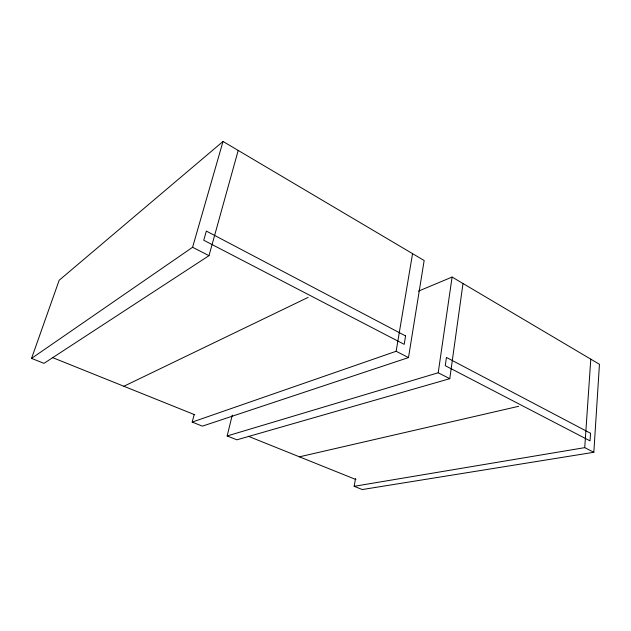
<?xml version="1.0" encoding="UTF-8"?>
<svg xmlns="http://www.w3.org/2000/svg" width="631" height="631" viewBox="0 0 631 631"><rect width="100%" height="100%" fill="white"/><g stroke="black" fill="none" stroke-linecap="round" stroke-linejoin="round"><path stroke-width="0.95" d="M355.529 478.558L354.157 486.312L362.312 489.546L593.826 452.293L599.45 364.284L452.096 277.056L418.456 291.136M593.826 452.293L584.732 447.639L590.79 359.157M232.255 415.08L227.16 435.958L236.901 439.823L449.785 378.687L463.004 283.508M227.16 435.958L438.206 372.771L452.096 277.056M194.19 414.48L192.187 422.092L202.385 426.138L408.486 357.588L424.158 260.516L223.027 141.454L59.164 280.274L31.55 358.4L43.996 363.338L208.995 255.658L238.202 150.43M192.187 422.092L396.142 351.278L412.564 253.654M31.55 358.4L192.589 247.273L223.027 141.454M123.873 386.259L308.141 297.382M299.425 456.828L518.69 406.293M354.157 486.312L584.732 447.639M52.326 357.501L194.845 414.788M248.298 436.273L355.939 479.544M192.589 247.273L208.995 255.658M396.142 351.278L408.486 357.588M438.206 372.771L449.785 378.687M590.537 433.276L590.032 440.864L445.273 365.68L446.44 357.438L590.537 433.276M405.583 335.937L404.195 344.345L203.75 240.245L206.337 231.08L405.583 335.937"/></g></svg>
